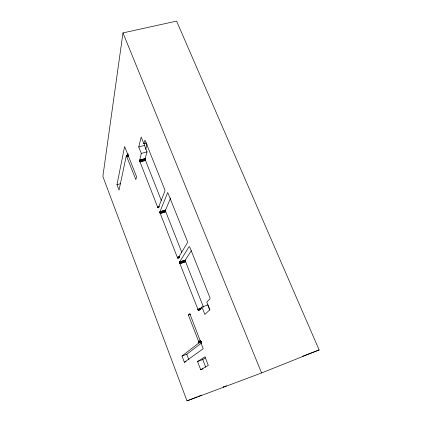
<?xml version="1.0" encoding="UTF-8"?>
<svg xmlns="http://www.w3.org/2000/svg" width="422" height="422" viewBox="0 0 422 422"><rect width="100%" height="100%" fill="white"/><g stroke="black" fill="none" stroke-linecap="round" stroke-linejoin="round"><path stroke-width="0.63" d="M159.806 212.097L167.719 192.527L187.505 241.642L187.489 242.624L178.047 258.296L177.298 257.256L159.827 212.361L165.45 210.367L170.583 198.023M201.938 307.037L198.63 310.413L198.308 310.291L179.598 262.822L179.593 261.951L189.177 246.564L190.021 247.672L209.919 297.631L209.945 298.876L206.775 302.11L209.818 309.764L204.86 314.443L201.938 307.037L207.846 304.927L209.871 310.038M203.494 307.2L185.3 260.923L185.305 260.052L191.345 250.684M143.839 143.717L144.968 140.146L164.902 189.974L164.928 191.008L158.282 207.94L157.596 207.038L139.587 160.777L141.312 153.429L138.759 146.956L141.196 137.055L143.839 143.717L146.782 142.916M122.981 32.9L102.862 176.459L187.015 400.9L261.577 372.948L319.137 349.943L176.596 21.1L122.981 32.9L261.577 372.948M198.852 342.975L198.604 341.335L188.386 315.007L189.768 313.535L203.225 348.72L184.356 362.245L181.998 356.031L198.852 342.975L201.268 342.073M161.309 200.476L145.289 159.843L145.163 158.53L147.02 151.846L144.456 145.395L144.946 143.533M116.968 184.694L124.611 146.534L136.575 176.76L135.826 179.582L126.347 155.692L119.025 190.111L116.968 184.694L120.428 183.697M127.586 155.417L127.998 153.513M145.674 149.404L147.051 144.329M181.998 356.031L186.788 354.227L201.716 342.896M197.549 361.538L204.955 356.785L208.304 365.41L200.698 369.719L197.549 361.538L202.755 359.549L205.493 357.814M223.544 386.905L223.876 386.768M187.015 400.9L197.274 396.807M198.482 396.327L201.5 395.124M226.551 385.803L224.879 386.457M200.698 369.719L203.014 368.823M224.003 386.789L223.338 387.043M184.356 362.245L186.155 361.559M302.558 356.252L319.137 349.943M198.604 341.335L200.418 340.654M198.72 341.651L200.534 340.976M198.809 341.968L200.629 341.292M198.878 342.263L201.299 341.361M198.92 342.527L201.336 341.62M198.926 342.738L201.347 341.836M198.904 342.891L201.32 341.989M188.386 315.007L190.797 314.147M197.739 309.257L201.763 307.817M197.871 309.579L201.326 308.34M198.018 309.864L200.898 308.835M198.166 310.107L200.471 309.279M198.308 310.291L200.039 309.669M198.435 310.402L199.59 309.991M179.593 261.951L185.305 260.052M179.55 262.083L185.258 260.184M179.535 262.278L185.242 260.379M179.55 262.526L185.253 260.627M179.598 262.822L185.3 260.923M179.672 263.138L185.374 261.239M179.767 263.47L185.469 261.571M179.888 263.797L185.585 261.898M177.298 257.256L179.577 256.507M177.43 257.562L179.139 256.998M177.567 257.826L179.276 257.262M177.704 258.042L179.413 257.478M177.831 258.201L178.97 257.821M159.954 212.983L165.593 211.248L165.45 210.367M160.054 213.31L165.693 211.575L181.782 252.314M160.165 213.627L165.804 211.891M159.848 211.728L165.498 209.998M159.811 211.881L165.456 210.151M159.827 212.361L165.471 210.631M159.88 212.662L165.519 210.931M157.596 207.038L159.474 206.469M157.722 207.323L158.973 206.944M157.849 207.571L159.099 207.191M139.577 160.091L145.163 158.53M139.555 160.265L145.136 158.704M139.555 160.497L145.136 158.936M139.587 160.777L145.163 159.21M139.64 161.083L145.215 159.521M139.719 161.404L145.289 159.843M139.814 161.732L145.39 160.165M139.925 162.037L145.5 160.471M126.347 155.692L128.668 155.053M126.283 155.729L128.747 155.08M126.247 155.834L128.562 155.196M126.626 155.976L128.367 155.496M126.737 156.193L128.478 155.707M126.843 156.446L128.589 155.966M141.312 153.429L147.02 151.846M138.759 146.956L144.456 145.395M202.755 359.549L205.683 367.124M186.788 354.227L188.935 359.861M165.593 211.248L165.693 211.575M222.642 387.291L222.642 387.291"/></g></svg>
